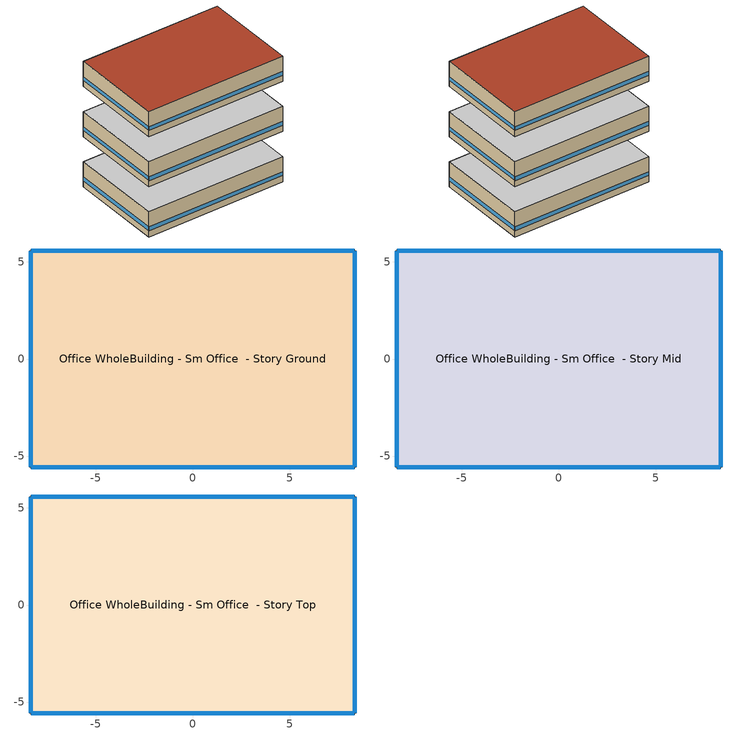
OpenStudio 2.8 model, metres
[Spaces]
Office WholeBuilding - Sm Office  - Story Ground
 floor ground: -8.35,-5.56 -8.35,5.56 8.35,5.56 8.35,-5.56 z0
 wall outside: -8.35,5.56 -8.35,-5.56 8.35,-5.56 8.35,5.56 -8.35,5.56 z0:3.05
 window: -8.35,5.54 -8.35,-5.54 / 8.32,5.56 -8.32,5.56 / 8.35,-5.54 8.35,5.54 / -8.32,-5.56 8.32,-5.56 z0.76:1.22
 ceiling adiabatic: 8.35,-5.56 8.35,5.56 -8.35,5.56 -8.35,-5.56 z3.05
Office WholeBuilding - Sm Office  - Story Mid
 floor adiabatic: -8.35,-5.56 -8.35,5.56 8.35,5.56 8.35,-5.56 z6.1
 wall outside: -8.35,5.56 -8.35,-5.56 8.35,-5.56 8.35,5.56 -8.35,5.56 z6.1:9.14
 window: -8.35,5.54 -8.35,-5.54 / 8.32,5.56 -8.32,5.56 / 8.35,-5.54 8.35,5.54 / -8.32,-5.56 8.32,-5.56 z6.86:7.32
 ceiling adiabatic: 8.35,-5.56 8.35,5.56 -8.35,5.56 -8.35,-5.56 z9.14
Office WholeBuilding - Sm Office  - Story Top
 floor adiabatic: -8.35,-5.56 -8.35,5.56 8.35,5.56 8.35,-5.56 z12.19
 wall outside: -8.35,5.56 -8.35,-5.56 8.35,-5.56 8.35,5.56 -8.35,5.56 z12.19:15.24
 window: -8.35,5.54 -8.35,-5.54 / 8.32,5.56 -8.32,5.56 / 8.35,-5.54 8.35,5.54 / -8.32,-5.56 8.32,-5.56 z12.95:13.41
 roof outside: 8.35,-5.56 8.35,5.56 -8.35,5.56 -8.35,-5.56 z15.24
[Building]
90.1-2004|SmallOffice
[Site]
Site 1
[SpaceType]
Office WholeBuilding - Sm Office: Standards Building Type=Office; Standards Space Type=WholeBuilding - Sm Office
[BuildingStory] Nominal Floor to Floor Height {m}=3.048
Name | Nominal Z Coordinate {m}
Story Ground | 0
Story Mid | 6.096
Story Top | 12.192
[Space] Space Type=Office WholeBuilding - Sm Office
Name | Building Story | Thermal Zone
Office WholeBuilding - Sm Office  - Story Ground | Story Ground | Zone Office WholeBuilding - Sm Office  - Story Ground
Office WholeBuilding - Sm Office  - Story Mid | Story Mid | Zone Office WholeBuilding - Sm Office  - Story Mid
Office WholeBuilding - Sm Office  - Story Top | Story Top | Zone Office WholeBuilding - Sm Office  - Story Top
[ThermalZone] Use Ideal Air Loads=No
Name | Multiplier
Zone Office WholeBuilding - Sm Office  - Story Ground; Zone Office WholeBuilding - Sm Office  - Story Top | 1
Zone Office WholeBuilding - Sm Office  - Story Mid | 3
[Sizing:Zone] Zone Cooling Design Supply Air Temperature Input Method=SupplyAirTemperature; Zone Cooling Design Supply Air Temperature {C}=14; Zone Cooling Design Supply Air Temperature Difference {deltaC}=11.11; Zone Heating Design Supply Air Temperature Input Method=SupplyAirTemperature; Zone Heating Design Supply Air Temperature {C}=40; Zone Heating Design Supply Air Temperature Difference {deltaC}=11.11; Zone Cooling Design Supply Air Humidity Ratio {kg-H2O/kg-air}=0.0085; Zone Heating Design Supply Air Humidity Ratio {kg-H2O/kg-air}=0.008; Cooling Design Air Flow Method=DesignDay; Heating Design Air Flow Method=DesignDay; Account for Dedicated Outdoor Air System=No; Dedicated Outdoor Air System Control Strategy=NeutralSupplyAir; Dedicated Outdoor Air Low Setpoint Temperature for Design {C}=autosize; Dedicated Outdoor Air High Setpoint Temperature for Design {C}=autosize
Zone Office WholeBuilding - Sm Office  - Story Ground; Zone Office WholeBuilding - Sm Office  - Story Mid; Zone Office WholeBuilding - Sm Office  - Story Top
